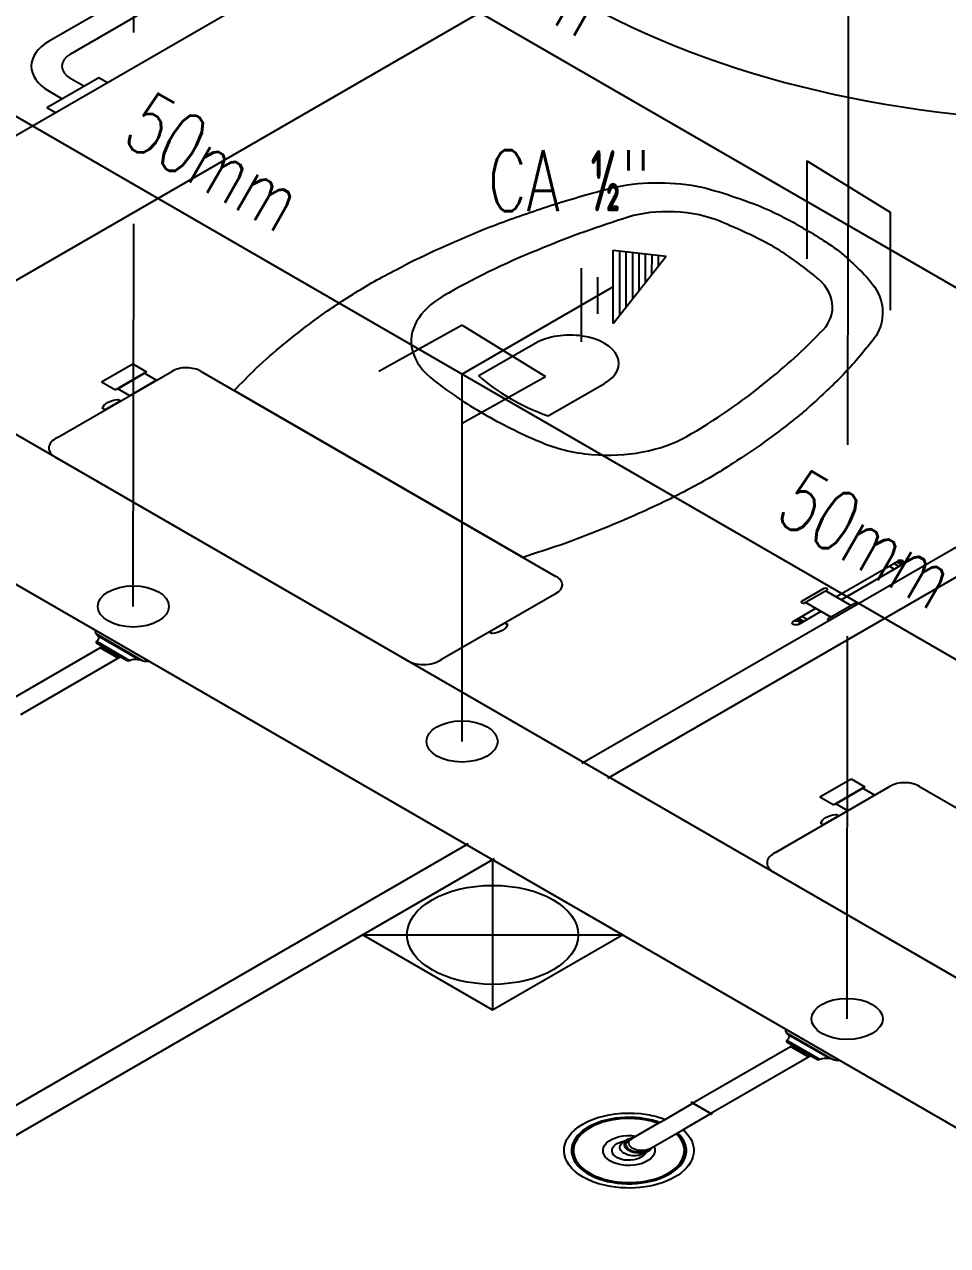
# Model space of a CAD drawing. Header units: millimetres. Extents: x 474.7 to 528.3, y 13.1 to 23.5.
# Drawn here: x 485.498 to 486.253, y 16.256 to 17.253 of the extents above; entities that cross this region are included whole.
import ezdxf

# ---------------------------------------------------------------- set-up
doc = ezdxf.new("R2010")
doc.units = ezdxf.units.MM
doc.header["$LTSCALE"] = 2.5
doc.linetypes.add('DASHDOT', pattern=[1, 0.5, -0.25, 0, -0.25])
doc.linetypes.add('HIDDEN2', pattern=[0.1875, 0.125, -0.0625])
for name, color, linetype in [('EIXO', 253, 'Continuous'), ('I-AGUA FRIA', 5, 'Continuous'), ('I-ARQ', 8, 'Continuous'), ('I-CONEXAO', 1, 'Continuous'), ('I-NORMO_INST', 4, 'Continuous')]:
    doc.layers.add(name, color=color, linetype=linetype)
doc.styles.add('25', font='ROMANS.SHX', dxfattribs={"width": 0.7, "height": 0.05})

# ---------------------------------------------------------------- blocks, each defined once
blk = doc.blocks.new('A$C79730085')
at = {"color": 8}
for p, q in [((-0.00715, 0.16027, 2.24829), (0.00695, 0.15212, 2.24829)), ((-0.004, 0.16452, 2.24829), (0.0038, 0.16002, 2.24829)), ((-0.01346, 0.15177, 2.24829), (0.01326, 0.13634, 2.24829)), ((-0.01031, 0.15602, 2.24829), (0.01011, 0.14423, 2.24829)), ((-0.01977, 0.14327, 2.24829), (0.01957, 0.12055, 2.24829)), ((-0.01662, 0.14752, 2.24829), (0.01642, 0.12845, 2.24829)), ((-0.02293, 0.13902, 2.24829), (0.02273, 0.11266, 2.24829))]:
    blk.add_line(p, q, dxfattribs=at)
at = {"layer": 'I-CONEXAO'}
for p, q in [((-0.02608, 0.13477, 2.24829), (-0.0001, 0.16977, 2.24829)), ((0.02588, 0.10477, 2.24829), (-0.0001, 0.16977, 2.24829)), ((0.02588, 0.10477, 2.24829), (-0.02608, 0.13477, 2.24829)), ((0.01279, 0.09803), (-0.01319, 0.11303)), ((0.02578, 0.07494), (-0.02618, 0.10494))]:
    blk.add_line(p, q, dxfattribs=at)
blk = doc.blocks.new('*U24')
blk.add_line((0.12337, 0.37123), (0, 0.3))
at = {"color": 8, "extrusion": (0, 0.816497, 0.57735)}
blk.add_circle((0, 0), 0.02909, dxfattribs=at)
at = {"layer": 'EIXO', "linetype": 'HIDDEN2'}
blk.add_line((0, 0, 2.24829), (0, 0.3, 2.24829), dxfattribs=at)
at = {"rotation": 300.0081952903947}
blk.add_blockref('A$C79730085', (0.0197, 0.31124, -2.24829), dxfattribs=at)
at = {"layer": 'I-NORMO_INST', "style": '25', "width": 0.7}
blk.add_text('CA ½"', height=0.05, dxfattribs=at).set_placement((0.02122, 0.43294, 2.24829))

msp = doc.modelspace()

# ---------------------------------------------------------------- linework, layer by layer
at = {"color": 8, "extrusion": (0, 0.816497, 0.57735)}
for centre in [(-485.58724, -4.0439, 17.6887), (-486.1706, -3.46053, 17.6887)]:
    msp.add_circle(centre, 0.02909, dxfattribs=at)
at = {"layer": 'EIXO', "linetype": 'HIDDEN2'}
for p, q in [((485.58724, 16.77751, 9.15904), (485.58801, 17.42562, 11.15198)), ((486.1706, 16.4407, 9.63535), (486.17137, 17.08882, 11.62829))]:
    msp.add_line(p, q, dxfattribs=at)
at = {"layer": 'I-AGUA FRIA'}
for p, q in [((486.17177, 17.08859, 12.60067), (486.1717, 18.5426, 12.60067)), ((485.27263, 17.6077, 14.84896), (487.15248, 16.52237, 14.84896)), ((485.27632, 17.30189, 14.84896), (487.15298, 16.2184, 14.84896))]:
    msp.add_line(p, q, dxfattribs=at)
at = {"layer": 'I-ARQ', "extrusion": (0, 0.816497, 0.57735)}
for p, q in [((484.28991, 16.46852, 8.6173), (486.16374, 17.55038, 7.08732)), ((485.38239, 16.98088, 7.89273), (486.34405, 17.53609, 7.10753)), ((485.87206, 17.44322, 7.23888), (485.51851, 17.2391, 7.52755)), ((485.53619, 17.22889, 7.54198), (485.88974, 17.43301, 7.25331)), ((485.51674, 17.185, 7.60405), (485.55917, 17.2095, 7.56941)), ((485.5468, 17.20235, 7.57951), (485.53619, 17.20848, 7.57085)), ((485.55917, 17.2095, 7.56941), (485.56624, 17.20542, 7.57518)), ((485.95383, 16.64944, 8.36145), (486.91681, 17.20541, 7.57519)), ((485.51851, 17.19827, 7.58528), (485.52912, 17.19215, 7.59394)), ((485.97505, 16.63719, 8.37877), (486.93802, 17.19317, 7.59251)), ((485.51674, 17.185, 7.60405), (485.52382, 17.18092, 7.60982)), ((485.38239, 16.98088, 7.89273), (487.13248, 15.97046, 9.32167)), ((485.52521, 16.91541, 7.98532), (485.61887, 16.96948, 7.90885)), ((485.64273, 16.96937, 7.90899), (485.93264, 16.80199, 8.14571)), ((485.27632, 16.91964, 7.97933), (487.02641, 15.90922, 9.40827)), ((485.80974, 16.73414, 8.24166), (485.52521, 16.89842, 8.00934)), ((486.16148, 16.78546, 8.16909), (486.21199, 16.81462, 8.12785)), ((486.16573, 16.78301, 8.17255), (486.21624, 16.81217, 8.13131)), ((486.21274, 16.81015, 8.13417), (486.20849, 16.8126, 8.1307)), ((486.21506, 16.8115, 8.13227), (486.21082, 16.81395, 8.1288)), ((486.21674, 16.81257, 8.13075), (486.21267, 16.81492, 8.12743)), ((486.20916, 16.80809, 8.13708), (486.20492, 16.81054, 8.13362)), ((486.15167, 16.79223, 8.15951), (486.13339, 16.78168, 8.17443)), ((485.93282, 16.78822, 8.16519), (485.83916, 16.73414, 8.24166)), ((486.15417, 16.79079, 8.16155), (486.13589, 16.78024, 8.17647)), ((486.15321, 16.79024, 8.16233), (486.174, 16.77823, 8.17931)), ((486.12662, 16.76533, 8.19755), (486.14512, 16.77602, 8.18244)), ((486.13086, 16.76288, 8.20102), (486.14937, 16.77357, 8.18591)), ((486.13685, 16.78079, 8.17569), (486.15764, 16.76879, 8.19267)), ((486.17641, 16.77963, 8.17734), (486.15523, 16.76739, 8.19464)), ((486.13359, 16.76446, 8.19879), (486.12935, 16.76691, 8.19532)), ((486.13509, 16.76532, 8.19757), (486.13084, 16.76777, 8.1941)), ((486.13793, 16.76697, 8.19524), (486.13369, 16.76942, 8.19178)), ((486.11211, 16.57656, 8.46452), (486.20577, 16.63063, 8.38805)), ((486.22963, 16.63053, 8.38819), (486.51954, 16.46315, 8.62491)), ((485.861, 16.58359, 8.45457), (484.89802, 16.02762, 9.24084)), ((485.88221, 16.57134, 8.47189), (484.91923, 16.01537, 9.25816)), ((485.8809, 16.57059, 8.47296), (485.77483, 16.50935, 8.55957)), ((485.98697, 16.50935, 8.55957), (485.8809, 16.57059, 8.47296)), ((485.8809, 16.57059, 8.47296), (485.8809, 16.44811, 8.64617)), ((486.39664, 16.3953, 8.72086), (486.11211, 16.55957, 8.48854)), ((485.77483, 16.50935, 8.55957), (485.8809, 16.44811, 8.64617)), ((485.77483, 16.50935, 8.55957), (485.98697, 16.50935, 8.55957)), ((485.8809, 16.44811, 8.64617), (485.98697, 16.50935, 8.55957))]:
    msp.add_line(p, q, dxfattribs=at)
at = {"layer": 'I-ARQ', "linetype": 'ByBlock', "extrusion": (0, 0.816497, 0.57735)}
for p, q in [((485.56141, 16.9608, 7.92112), (485.58687, 16.9755, 7.90033)), ((485.58687, 16.9755, 7.90033), (485.59818, 16.96897, 7.90957)), ((485.59818, 16.96897, 7.90957), (485.57272, 16.95427, 7.93036)), ((485.56141, 16.9608, 7.92112), (485.57272, 16.95427, 7.93036)), ((486.14831, 16.62195, 8.40032), (486.17376, 16.63665, 8.37953)), ((486.17376, 16.63665, 8.37953), (486.18508, 16.63012, 8.38877)), ((486.18508, 16.63012, 8.38877), (486.15962, 16.61542, 8.40956)), ((486.14831, 16.62195, 8.40032), (486.15962, 16.61542, 8.40956))]:
    msp.add_line(p, q, dxfattribs=at)
at = {"layer": 'I-ARQ', "extrusion": (0, 0.816497, 0.57735), "elevation": 18.4217}
for points in [[(-485.6696, -3.31274, 0.003882), (-485.68763, -3.3442, -0.024258), (-485.7343, -3.41067, -0.02486), (-485.76682, -3.44885, -0.033324), (-485.80253, -3.48386, -0.02486), (-485.83294, -3.51002, -0.012268), (-485.87324, -3.54042, -0.015806), (-485.91673, -3.56765, -0.026699), (-485.96305, -3.59204, -0.021919), (-485.98249, -3.60088, -0.174675), (-486.05179, -3.60017, -0.045452), (-486.07972, -3.58568, -0.022856), (-486.09107, -3.57881, -0.041289), (-486.11278, -3.56275, -0.039166), (-486.11713, -3.55904, -0.012899), (-486.11843, -3.55767, -0.04333), (-486.13487, -3.54184, -0.04333), (-486.1507, -3.5254, -0.052091), (-486.15579, -3.51975, -0.041289), (-486.17184, -3.49803, -0.022856), (-486.17871, -3.48668, -0.045452), (-486.19321, -3.45875, -0.174675), (-486.19392, -3.38946, -0.021919), (-486.18508, -3.37001, -0.026699), (-486.16068, -3.3237, -0.015806), (-486.13346, -3.28021, -0.012268), (-486.10305, -3.2399, -0.02486), (-486.07689, -3.2095, -0.033324), (-486.04189, -3.17379, -0.02486), (-486.00371, -3.14126, -0.024258), (-485.93724, -3.09459, 0.003882), (-485.90577, -3.07656)], [(-485.96181, -3.2223, 0.234638), (-486.03903, -3.24729, 0.044666), (-486.1044, -3.32481, 0.031515), (-486.14852, -3.39452, 0.151063), (-486.15855, -3.43089, 0.148094), (-486.1469, -3.47076, 0.031073), (-486.13881, -3.48192, 0.035055), (-486.10977, -3.51674, 0.035055), (-486.07496, -3.54577, 0.031073), (-486.06379, -3.55386, 0.148094), (-486.02392, -3.56552, 0.151063), (-485.98756, -3.55549, 0.031515), (-485.91784, -3.51137, 0.044666), (-485.84033, -3.44599, 0.234638), (-485.81534, -3.36878, 0.129345), (-485.83345, -3.32645, 0.041331), (-485.87324, -3.28021, 0.041331), (-485.91949, -3.24041, 0.129345)]]:
    msp.add_lwpolyline(points, format="xyb", close=True, dxfattribs=at)
at = {"layer": 'I-ARQ', "linetype": 'ByBlock', "extrusion": (0, 0.816497, 0.57735), "elevation": 18.4217}
msp.add_lwpolyline([(-485.92628, -3.27667), (-485.97236, -3.32275, 1.002091), (-485.91567, -3.3792), (-485.86971, -3.33324, 0.054282), (-485.89491, -3.30188, 0.054282), (-485.92628, -3.27667, -1.56536)], format="xyb", dxfattribs=at)
for points in [[(-485.57449, -3.31521), (-485.59641, -3.33713), (-485.60631, -3.32723), (-485.58439, -3.30531)], [(-486.16139, -2.72831), (-486.18331, -2.75023), (-486.19321, -2.74033), (-486.17129, -2.71841)]]:
    msp.add_lwpolyline(points, close=True, dxfattribs=at)
for points in [[(-485.5622, -3.2872, -0.197763), (-485.56214, -3.28741, -0.15883), (-485.56631, -3.29571, -0.161377), (-485.57472, -3.29999, -0.197763), (-485.57493, -3.29993), (-485.57697, -3.29789), (-485.56424, -3.28516)], [(-485.87819, -2.9712), (-485.89092, -2.98393), (-485.89296, -2.98189, -0.197763), (-485.89302, -2.98168, -0.161404), (-485.88875, -2.97327, -0.158802), (-485.88044, -2.9691, -0.197763), (-485.88024, -2.96916)], [(-486.1491, -2.7003, -0.197763), (-486.14903, -2.70051, -0.15883), (-486.15321, -2.70881, -0.161377), (-486.16162, -2.71309, -0.197763), (-486.16182, -2.71303), (-486.16387, -2.71099), (-486.15114, -2.69826)]]:
    msp.add_lwpolyline(points, format="xyb", close=True, dxfattribs=at)
at = {"layer": 'I-ARQ', "ltscale": 0.200747, "extrusion": (0, 0.816497, 0.57735), "elevation": 18.4217}
for points in [[(-485.59508, -2.93045, 0.164371), (-485.59986, -2.92992), (-485.55619, -2.9736, 0.164371), (-485.55672, -2.96882)], [(-486.15922, -2.36632, 0.164371), (-486.164, -2.36579), (-486.12032, -2.40947, 0.164371), (-486.12085, -2.40469)]]:
    msp.add_lwpolyline(points, format="xyb", dxfattribs=at)
at = {"layer": 'I-ARQ', "extrusion": (0, 0.816497, 0.57735), "elevation": 18.4217}
for points in [[(-485.55672, -2.96882), (-485.59508, -2.93045), (-485.59202, -2.93188), (-485.55815, -2.96576)], [(-486.12085, -2.40469), (-486.15922, -2.36632), (-486.15615, -2.36775), (-486.12228, -2.40162)]]:
    msp.add_lwpolyline(points, close=True, dxfattribs=at)
for points in [[(-485.55815, -2.96576, -0.280777), (-485.55728, -2.95799)], [(-485.55728, -2.95799, 0.377188), (-485.55745, -2.95535), (-485.58161, -2.93119, 0.377188), (-485.58425, -2.93102)], [(-485.58425, -2.93102, -0.280777), (-485.59202, -2.93188)], [(-486.12141, -2.39385, 0.377188), (-486.12158, -2.39121), (-486.14574, -2.36705, 0.377188), (-486.14838, -2.36688)], [(-486.12228, -2.40162, -0.280777), (-486.12141, -2.39385)], [(-486.14838, -2.36688, -0.280777), (-486.15615, -2.36775)], [(-486.0364, -2.26725, -0.700978), (-485.97735, -2.18685, -1), (-486.00723, -2.28867, -0.07613), (-486.02178, -2.28187)], [(-486.01737, -2.27746, 0.06962), (-486.00551, -2.28281, 5.480122), (-486.03199, -2.26284)], [(-486.01267, -2.24352, -3.836175), (-485.99805, -2.25814)], [(-486.0058, -2.23463, -1.802734), (-485.98917, -2.25127)]]:
    msp.add_lwpolyline(points, format="xyb", dxfattribs=at)
for points in [[(-485.56222, -2.95058), (-485.48046, -2.86881)], [(-485.57684, -2.93596), (-485.49508, -2.8542)], [(-486.12635, -2.38644), (-486.04459, -2.30468)], [(-486.14097, -2.37182), (-486.05921, -2.29006)]]:
    msp.add_lwpolyline(points, dxfattribs=at)
at = {"layer": 'I-ARQ', "ltscale": 0.352288, "extrusion": (0, 0.816497, 0.57735), "elevation": 18.4217}
for points in [[(-485.55728, -2.95799), (-485.58425, -2.93102)], [(-486.12141, -2.39385), (-486.14838, -2.36688)]]:
    msp.add_lwpolyline(points, dxfattribs=at)
at = {"layer": 'I-ARQ', "ltscale": 0.025813, "extrusion": (0, 0.816497, 0.57735), "elevation": 18.4217}
for points in [[(-485.5613, -2.9482), (-485.55931, -2.94766)], [(-486.12544, -2.38406), (-486.12344, -2.38353)]]:
    msp.add_lwpolyline(points, dxfattribs=at)
at = {"layer": 'I-ARQ', "ltscale": 0.242325, "extrusion": (0, 0.816497, 0.57735), "elevation": 18.4217}
for points in [[(-485.56057, -2.94893), (-485.57519, -2.93431)], [(-486.12471, -2.3848), (-486.13933, -2.37018)]]:
    msp.add_lwpolyline(points, dxfattribs=at)
at = {"layer": 'I-ARQ', "ltscale": 0.029062, "extrusion": (0, 0.816497, 0.57735), "elevation": 18.4217}
for points in [[(-485.56295, -2.94985), (-485.5613, -2.9482)], [(-485.57611, -2.93669), (-485.57446, -2.93504), (-485.57393, -2.93305)], [(-486.12709, -2.38571), (-486.12544, -2.38406)], [(-486.14024, -2.37255), (-486.1386, -2.37091), (-486.13806, -2.36891)]]:
    msp.add_lwpolyline(points, dxfattribs=at)
at = {"layer": 'I-ARQ', "ltscale": 0.218093, "extrusion": (0, 0.816497, 0.57735), "elevation": 18.4217}
for points in [[(-485.5613, -2.9482), (-485.57366, -2.93585)], [(-486.12544, -2.38406), (-486.13779, -2.37171)]]:
    msp.add_lwpolyline(points, dxfattribs=at)
at = {"layer": 'I-ARQ', "ltscale": 0.06322, "extrusion": (0, 0.816497, 0.57735), "elevation": 18.4217}
for points in [[(-486.02178, -2.28187), (-486.04459, -2.30468)], [(-486.0364, -2.26725), (-486.05921, -2.29006)], [(-486.01737, -2.27746), (-486.02178, -2.28187)], [(-485.99134, -2.25143), (-485.99805, -2.25814)], [(-486.01267, -2.24352), (-486.0364, -2.26725)], [(-486.00596, -2.23681), (-486.01267, -2.24352)]]:
    msp.add_lwpolyline(points, dxfattribs=at)
at = {"layer": 'I-ARQ', "linetype": 'DASHDOT', "ltscale": 0.30975, "extrusion": (0, 0.816497, 0.57735), "elevation": 18.4217}
msp.add_lwpolyline([(-486.06067, -2.2886), (-486.04313, -2.30614)], dxfattribs=at)
at = {"layer": 'I-ARQ', "ltscale": 0.258125, "extrusion": (0, 0.816497, 0.57735), "elevation": 18.4217}
msp.add_lwpolyline([(-486.04459, -2.30468), (-486.05921, -2.29006)], dxfattribs=at)
at = {"layer": 'I-ARQ', "ltscale": 0.06322, "extrusion": (0, 0.816497, 0.57735), "elevation": 18.4217}
for points in [[(-486.01737, -2.27746), (-486.01641, -2.27649, 0.067971), (-486.00514, -2.28154, 5.429636), (-486.03102, -2.26188)], [(-485.99805, -2.25814), (-486.01617, -2.27626, 0.067551), (-486.00505, -2.28123, 5.416932), (-486.03079, -2.26164)]]:
    msp.add_lwpolyline(points, format="xyb", dxfattribs=at)
at = {"layer": 'I-ARQ', "ltscale": 0.067121, "extrusion": (0, 0.816497, 0.57735), "elevation": 18.4217}
for points in [[(-485.98917, -2.25127), (-485.98788, -2.24999)], [(-485.99168, -2.25379), (-485.98917, -2.25127)]]:
    msp.add_lwpolyline(points, dxfattribs=at)
at = {"layer": 'I-ARQ', "ltscale": 0.067122, "extrusion": (0, 0.816497, 0.57735), "elevation": 18.4217}
msp.add_lwpolyline([(-486.00452, -2.23335), (-486.0084, -2.23723, 0.128945), (-486.01105, -2.2419)], format="xyb", dxfattribs=at)
at = {"layer": 'I-ARQ', "extrusion": (0, 0.816497, 0.57735)}
for centre, radius in [((-486.12874, -2.98407, 18.4217), 0.003), ((-485.8809, -2.54282, 18.4217), 0.07)]:
    msp.add_circle(centre, radius, dxfattribs=at)
for centre, radius, start, end in [((-486.37234, -4.29291, 18.4217), 0.6, 45, 135), ((-485.55387, -3.77142, 18.4217), 0.05, 315, 45), ((-485.55387, -3.77142, 18.4217), 0.025, 315, 45), ((-485.63071, -3.32847, 18.4217), 0.01638, 222.826, 316.29741), ((-485.53723, -3.23142, 18.4217), 0.019, 309.25501, 50.74499), ((-486.21411, -3.06945, 18.4217), 0.003, 135, 315), ((-485.9215, -3.03768, 18.4217), 0.01638, 133.70259, 227.174), ((-486.15262, -3.03125, 18.4217), 0.00182, 148.27629, 301.72371), ((-486.13493, -3.01356, 18.4217), 0.00182, 328.27629, 121.72371), ((-486.17737, -3.01045, 18.4217), 0.00108, 117.74976, 332.25024), ((-486.15573, -2.98881, 18.4217), 0.00108, 297.74976, 152.25024), ((-485.82445, -2.94419, 18.4217), 0.019, 39.25501, 140.74498), ((-486.21761, -2.74157, 18.4217), 0.01638, 222.826, 316.29741), ((-486.12413, -2.64452, 18.4217), 0.019, 309.25501, 50.74499)]:
    msp.add_arc(centre, radius, start, end, dxfattribs=at)
at = {"layer": 'I-ARQ', "extrusion": (5.55112e-17, -0.816497, -0.57735)}
for centre, major_axis, ratio, start_param, end_param in [((486.00012, 16.33774, 8.80225), (-0.00796, 0.0046, -0.0065), 0.939693, 2.733002, 6.691777), ((486, 16.33767, 8.80235), (-0.00832, 0.0048, -0.00679), 0.939692, 3.141597, 6.283189), ((486.00223, 16.33896, 8.80053), (-0.00731, 0.00422, -0.00597), 0.939693, 3.141593, 6.283185)]:
    msp.add_ellipse(centre, major_axis=major_axis, ratio=ratio, start_param=start_param, end_param=end_param, dxfattribs=at)
at = {"layer": 'I-ARQ', "extrusion": (1.66533e-16, -0.816497, -0.57735)}
msp.add_ellipse((486.00012, 16.33774, 8.80225), major_axis=(-0.00789, 0.00456, -0.00644), ratio=0.939693, start_param=2.754135, end_param=6.670643, dxfattribs=at)
at = {"layer": 'I-ARQ', "extrusion": (2.77556e-17, -0.816497, -0.57735)}
msp.add_ellipse((486, 16.33767, 8.80235), major_axis=(-0.00831, 0.00481, -0.0068), ratio=0.942388, start_param=-0.000819, end_param=0.496805, dxfattribs=at)
at = {"layer": 'I-ARQ', "extrusion": (0, -0.816497, -0.57735)}
for centre, major_axis, ratio, start_param, end_param in [((485.9962, 16.33548, 8.80546), (-0.00832, 0.0048, -0.00679), 0.939693, 4.212389, 6.283156), ((485.99964, 16.33747, 8.80265), (0.01021, 0), 1, 3.953679, 4.114696), ((485.99964, 16.33747, 8.80265), (0, 0.0059, -0.00834), 1, 2.168494, 2.329509)]:
    msp.add_ellipse(centre, major_axis=major_axis, ratio=ratio, start_param=start_param, end_param=end_param, dxfattribs=at)
at = {"layer": 'I-ARQ', "extrusion": (2.77556e-16, -0.816497, -0.57735)}
msp.add_ellipse((486.00004, 16.33769, 8.80232), major_axis=(0.00746, -0.00431, 0.00609), ratio=0.939693, start_param=1.070796, end_param=3.141564, dxfattribs=at)
at = {"layer": 'I-ARQ', "extrusion": (1.38778e-16, -0.816497, -0.57735)}
msp.add_ellipse((486.00004, 16.33769, 8.80232), major_axis=(-0.00746, 0.00431, -0.00609), ratio=0.939693, start_param=-0.000029, end_param=0.199444, dxfattribs=at)
at = {"layer": 'I-ARQ', "extrusion": (-8.32667e-17, -0.816497, -0.57735)}
msp.add_ellipse((486.00004, 16.33769, 8.80232), major_axis=(-0.00746, 0.00431, -0.00609), ratio=0.939693, start_param=2.942153, end_param=3.141564, dxfattribs=at)
at = {"layer": 'I-ARQ', "extrusion": (-2.77556e-17, -0.816497, -0.57735)}
msp.add_ellipse((485.9962, 16.33548, 8.80546), major_axis=(-0.00832, 0.0048, -0.00679), ratio=0.939693, start_param=3.141564, end_param=4.212389, dxfattribs=at)
at = {"layer": 'I-ARQ', "extrusion": (1.11022e-16, -0.816497, -0.57735)}
msp.add_ellipse((486.00004, 16.33769, 8.80232), major_axis=(0.00746, -0.00431, 0.00609), ratio=0.939693, start_param=-0.000029, end_param=1.070796, dxfattribs=at)
at = {"layer": 'I-CONEXAO'}
for p, q in [((485.85596, 17.00723, 14.84896), (485.78791, 16.96928, 14.84896)), ((485.85596, 16.92723, 14.84896), (485.92402, 16.96518, 14.84896))]:
    msp.add_line(p, q, dxfattribs=at)
for points, elevation in [([(486.13774, 17.14146), (486.20579, 17.09941)], 12.60067), ([(486.13774, 17.14146), (486.13774, 17.06146)], 12.60067), ([(486.20579, 17.09941), (486.20579, 17.01941)], 12.60067), ([(485.85596, 17.00723), (485.92402, 16.96518)], 14.84896)]:
    msp.add_lwpolyline(points, dxfattribs=dict(at, elevation=elevation))

# ---------------------------------------------------------------- block references
at = {"layer": 'I-AGUA FRIA'}
msp.add_blockref('*U24', (485.85596, 16.66725, 12.60067), dxfattribs=at)

# ---------------------------------------------------------------- texts
at = {"layer": 'I-NORMO_INST', "style": '25', "width": 0.7}
for s, p in [('25mm', (485.82275, 17.31576, 12.60067)), ('50mm', (485.57621, 17.1566, 12.60067)), ('50mm', (486.11001, 16.84841, 12.60067))]:
    msp.add_text(s, height=0.05, rotation=330, dxfattribs=at).set_placement(p)

doc.saveas('drawing.dxf')
